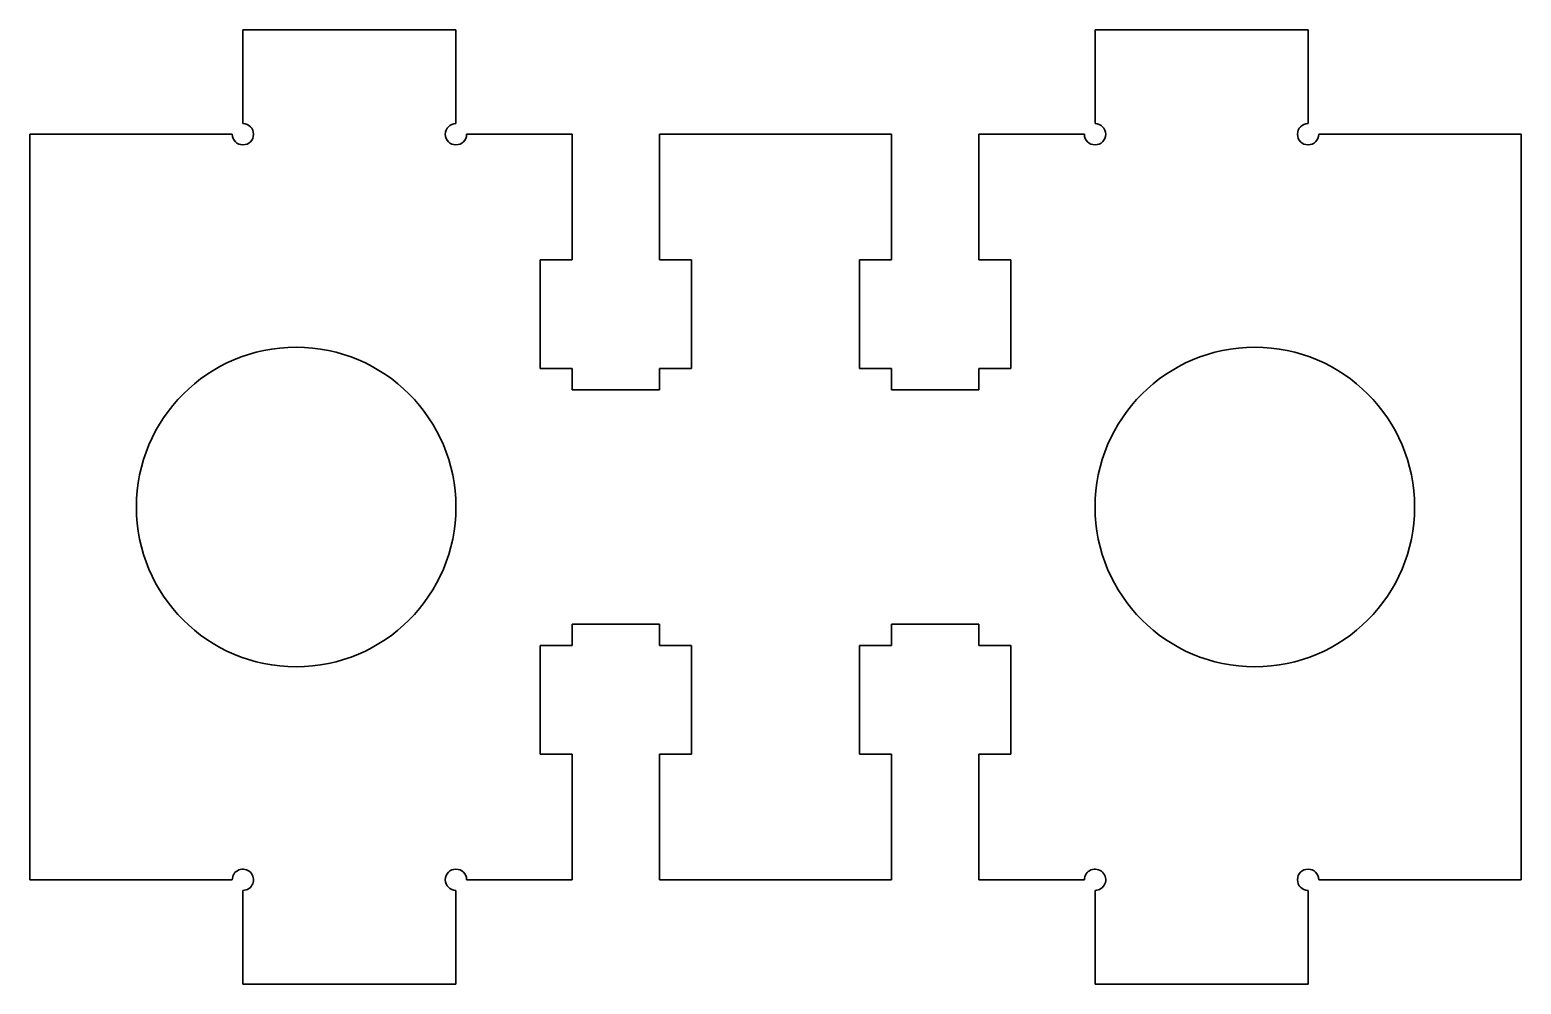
# Model space of a CAD drawing. Extents: x 70 to 140, y 126.1 to 170.9.
import ezdxf

# ---------------------------------------------------------------- set-up
doc = ezdxf.new("R2010")
doc.units = 0

msp = doc.modelspace()

# ---------------------------------------------------------------- linework, layer by layer
at = {"color": 7, "lineweight": 35, "ltscale": 0.25}
for p, q in [((80, 170.899994), (90, 170.899994)), ((130, 170.899994), (120, 170.899994)), ((80, 126.099998), (90, 126.099998)), ((130, 126.099998), (120, 126.099998))]:
    msp.add_line(p, q, dxfattribs=at)
at = {"color": 7, "lineweight": 35, "ltscale": 0.11}
for p, q in [((80, 166.5), (80, 170.899994)), ((90, 170.899994), (90, 166.5)), ((120, 170.899994), (120, 166.5)), ((130, 166.5), (130, 170.899994)), ((80, 130.5), (80, 126.099998)), ((90, 126.099998), (90, 130.5)), ((120, 126.099998), (120, 130.5)), ((130, 130.5), (130, 126.099998))]:
    msp.add_line(p, q, dxfattribs=at)
at = {"color": 7, "lineweight": 35, "ltscale": 0.2375}
for p, q in [((70, 166), (79.5, 166)), ((130.5, 166), (140, 166)), ((79.5, 131), (70, 131)), ((140, 131), (130.5, 131))]:
    msp.add_line(p, q, dxfattribs=at)
at = {"color": 7, "lineweight": 35}
for p, q in [((70, 131), (70, 166)), ((140, 166), (140, 131))]:
    msp.add_line(p, q, dxfattribs=at)
at = {"color": 7, "lineweight": 35, "ltscale": 0.12375}
for p, q in [((90.5, 166), (95.449997, 166)), ((114.550003, 166), (119.5, 166)), ((90.5, 131), (95.449997, 131)), ((114.550003, 131), (119.5, 131))]:
    msp.add_line(p, q, dxfattribs=at)
at = {"color": 7, "lineweight": 35, "ltscale": 0.1475}
for p, q in [((95.449997, 160.100006), (95.449997, 166)), ((99.550003, 166), (99.550003, 160.100006)), ((110.449997, 166), (110.449997, 160.100006)), ((114.550003, 160.100006), (114.550003, 166)), ((95.449997, 136.899994), (95.449997, 131)), ((99.550003, 131), (99.550003, 136.899994)), ((110.449997, 131), (110.449997, 136.899994)), ((114.550003, 136.899994), (114.550003, 131))]:
    msp.add_line(p, q, dxfattribs=at)
at = {"color": 7, "lineweight": 35, "ltscale": 0.2725}
for p, q in [((99.550003, 166), (110.449997, 166)), ((99.550003, 131), (110.449997, 131))]:
    msp.add_line(p, q, dxfattribs=at)
at = {"color": 7, "lineweight": 35, "ltscale": 0.1275}
for p, q in [((93.949997, 155), (93.949997, 160.100006)), ((101.050003, 160.100006), (101.050003, 155)), ((108.949997, 160.100006), (108.949997, 155)), ((116.050003, 155), (116.050003, 160.100006)), ((93.949997, 142), (93.949997, 136.899994)), ((101.050003, 136.899994), (101.050003, 142)), ((108.949997, 136.899994), (108.949997, 142)), ((116.050003, 142), (116.050003, 136.899994))]:
    msp.add_line(p, q, dxfattribs=at)
at = {"color": 7, "lineweight": 35, "ltscale": 0.0375}
for p, q in [((93.949997, 160.100006), (95.449997, 160.100006)), ((99.550003, 160.100006), (101.050003, 160.100006)), ((110.449997, 160.100006), (108.949997, 160.100006)), ((116.050003, 160.100006), (114.550003, 160.100006)), ((95.449997, 155), (93.949997, 155)), ((101.050003, 155), (99.550003, 155)), ((108.949997, 155), (110.449997, 155)), ((114.550003, 155), (116.050003, 155)), ((95.449997, 142), (93.949997, 142)), ((101.050003, 142), (99.550003, 142)), ((108.949997, 142), (110.449997, 142)), ((114.550003, 142), (116.050003, 142)), ((93.949997, 136.899994), (95.449997, 136.899994)), ((99.550003, 136.899994), (101.050003, 136.899994)), ((110.449997, 136.899994), (108.949997, 136.899994)), ((116.050003, 136.899994), (114.550003, 136.899994))]:
    msp.add_line(p, q, dxfattribs=at)
at = {"color": 7, "lineweight": 35, "ltscale": 0.025}
for p, q in [((95.449997, 154), (95.449997, 155)), ((99.550003, 155), (99.550003, 154)), ((110.449997, 155), (110.449997, 154)), ((114.550003, 154), (114.550003, 155)), ((95.449997, 143), (95.449997, 142)), ((99.550003, 142), (99.550003, 143)), ((110.449997, 142), (110.449997, 143)), ((114.550003, 143), (114.550003, 142))]:
    msp.add_line(p, q, dxfattribs=at)
at = {"color": 7, "lineweight": 35, "ltscale": 0.1025}
for p, q in [((99.550003, 154), (95.449997, 154)), ((110.449997, 154), (114.550003, 154)), ((99.550003, 143), (95.449997, 143)), ((110.449997, 143), (114.550003, 143))]:
    msp.add_line(p, q, dxfattribs=at)
at = {"color": 7, "lineweight": 35}
for centre in [(82.5, 148.5), (127.5, 148.5)]:
    msp.add_circle(centre, 7.5, dxfattribs=at)
for centre, start, end in [((80, 166), 180.000005, 90.000003), ((90, 166), 90.000003, 360), ((120, 166), 180.000005, 90.000003), ((130, 166), 90.000003, 360), ((80, 131), 269.999997, 180.000005), ((90, 131), 0, 269.999997), ((120, 131), 269.999997, 180.000005), ((130, 131), 0, 269.999997)]:
    msp.add_arc(centre, 0.5, start, end, dxfattribs=at)

doc.saveas('drawing.dxf')
